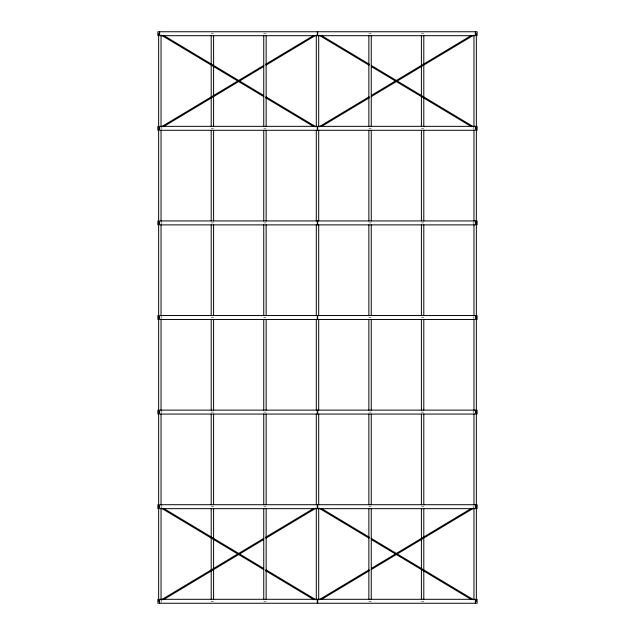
<?xml version="1.0" encoding="UTF-8"?>
<svg xmlns="http://www.w3.org/2000/svg" width="635" height="635" viewBox="0 0 635 635"><rect width="100%" height="100%" fill="white"/><g stroke="black" fill="none" stroke-linecap="round" stroke-linejoin="round"><path stroke-width="0.48" stroke-dasharray="3.17 2.38" d="M211.201 33.718L213.598 33.718M263.747 33.718L266.144 33.718M368.856 33.718L371.253 33.718M421.402 33.718L423.799 33.718M211.201 128.318L213.598 128.318M263.747 128.318L266.144 128.318M368.856 128.318L371.253 128.318M421.402 128.318L423.799 128.318M211.201 222.909L213.598 222.909M263.747 222.909L266.144 222.909M368.856 222.909L371.253 222.909M421.402 222.909L423.799 222.909M211.201 317.5L213.598 317.5M263.747 317.5L266.144 317.5M368.856 317.5L371.253 317.5M421.402 317.5L423.799 317.5M211.201 412.091L213.598 412.091M263.747 412.091L266.144 412.091M368.856 412.091L371.253 412.091M421.402 412.091L423.799 412.091M211.201 506.682L213.598 506.682M263.747 506.682L266.144 506.682M368.856 506.682L371.253 506.682M421.402 506.682L423.799 506.682M211.201 601.281L213.598 601.281M263.747 601.281L266.144 601.281M368.856 601.281L371.253 601.281M421.402 601.281L423.799 601.281M473.186 127.325L473.186 129.302M473.186 221.925L473.186 223.893M473.186 316.516L473.186 318.484M473.186 411.107L473.186 413.075M473.186 505.698L473.186 507.675M161.814 127.325L161.814 129.302M161.814 220.932L161.814 223.893M161.814 315.531L161.814 318.484M161.814 410.123L161.814 413.075M161.814 504.714L161.814 507.675M161.814 599.305L161.814 602.266"/><path stroke-width="0.95" d="M161.258 126.913L263.89 65.334M265.517 64.357L313.833 35.37M163.441 126.706L263.533 66.651M266.001 65.167L316.079 35.123M318.921 126.913L368.998 96.861M371.467 95.377L471.559 35.33M321.167 126.667L369.483 97.679M371.11 96.703L473.742 35.123M161.258 599.877L263.89 538.297M265.517 537.321L313.833 508.333M163.441 599.67L263.533 539.623M266.001 538.139L316.079 508.087M318.921 599.877L368.998 569.833M371.467 568.349L471.559 508.294M321.167 599.63L369.483 570.643M371.11 569.666L473.742 508.087M321.167 35.37L369.483 64.357M371.11 65.334L473.742 126.913M318.921 35.123L368.998 65.167M371.467 66.651L471.559 126.706M163.441 35.33L263.533 95.377M266.001 96.861L316.079 126.913M161.258 35.123L263.89 96.703M265.517 97.679L313.833 126.667M321.167 508.333L369.483 537.321M371.11 538.297L473.742 599.877M318.921 508.087L368.998 538.139M371.467 539.623L471.559 599.67M163.441 508.294L263.533 568.349M266.001 569.833L316.079 599.877M161.258 508.087L263.89 569.666M265.517 570.643L313.833 599.63M477.123 35.695L477.123 31.75L157.877 31.75L157.877 35.695M477.123 126.341L477.123 130.286M477.123 220.932L477.123 224.877M477.123 315.531L477.123 319.469M477.123 410.123L477.123 414.068M477.123 504.714L477.123 508.659M477.123 599.305L477.123 603.25L157.877 603.25L157.877 599.305M476.353 33.718L476.353 601.281M475.631 33.361L475.631 34.084M475.631 600.916L475.631 601.639M475.353 31.75L475.353 35.695L317.698 35.695L317.698 31.75M475.353 603.25L475.353 599.305L317.698 599.305L317.698 603.25M473.956 35.695L473.956 126.341M473.956 130.286L473.956 220.932M473.956 224.877L473.956 315.531M473.956 319.469L473.956 410.123M473.956 414.068L473.956 504.714M473.956 508.659L473.956 599.305M423.799 35.695L423.799 126.341M423.799 130.286L423.799 220.932M423.799 224.877L423.799 315.531M423.799 319.469L423.799 410.123M423.799 414.068L423.799 504.714M423.799 508.659L423.799 599.305M421.402 35.695L421.402 126.341M421.402 130.286L421.402 220.932M421.402 224.877L421.402 315.531M421.402 319.469L421.402 410.123M421.402 414.068L421.402 504.714M421.402 508.659L421.402 599.305M371.253 35.695L371.253 126.341M371.253 130.286L371.253 220.932M371.253 224.877L371.253 315.531M371.253 319.469L371.253 410.123M371.253 414.068L371.253 504.714M371.253 508.659L371.253 599.305M368.856 35.695L368.856 126.341M368.856 130.286L368.856 220.932M368.856 224.877L368.856 315.531M368.856 319.469L368.856 410.123M368.856 414.068L368.856 504.714M368.856 508.659L368.856 599.305M318.699 35.695L318.699 126.341M318.699 130.286L318.699 220.932M318.699 224.877L318.699 315.531M318.699 319.469L318.699 410.123M318.699 414.068L318.699 504.714M318.699 508.659L318.699 599.305M317.302 31.75L317.302 35.695L159.647 35.695L159.647 31.75M317.302 603.25L317.302 599.305L159.647 599.305L159.647 603.25M316.301 35.695L316.301 126.341M316.301 130.286L316.301 220.932M316.301 224.877L316.301 315.531M316.301 319.469L316.301 410.123M316.301 414.068L316.301 504.714M316.301 508.659L316.301 599.305M266.144 35.695L266.144 126.341M266.144 130.286L266.144 220.932M266.144 224.877L266.144 315.531M266.144 319.469L266.144 410.123M266.144 414.068L266.144 504.714M266.144 508.659L266.144 599.305M263.747 35.695L263.747 126.341M263.747 130.286L263.747 220.932M263.747 224.877L263.747 315.531M263.747 319.469L263.747 410.123M263.747 414.068L263.747 504.714M263.747 508.659L263.747 599.305M213.598 35.695L213.598 126.341M213.598 130.286L213.598 220.932M213.598 224.877L213.598 315.531M213.598 319.469L213.598 410.123M213.598 414.068L213.598 504.714M213.598 508.659L213.598 599.305M211.201 35.695L211.201 126.341M211.201 130.286L211.201 220.932M211.201 224.877L211.201 315.531M211.201 319.469L211.201 410.123M211.201 414.068L211.201 504.714M211.201 508.659L211.201 599.305M161.044 35.695L161.044 126.341M161.044 130.286L161.044 220.932M161.044 224.877L161.044 315.531M161.044 319.469L161.044 410.123M161.044 414.068L161.044 504.714M161.044 508.659L161.044 599.305M159.369 33.361L159.369 34.084M159.369 600.916L159.369 601.639M158.647 33.718L158.647 601.281M157.877 126.341L157.877 130.286M157.877 220.932L157.877 224.877M157.877 315.531L157.877 319.469M157.877 410.123L157.877 414.068M157.877 504.714L157.877 508.659M317.302 126.341L159.647 126.341L159.647 130.286L317.302 130.286L317.302 126.341M475.353 126.341L317.698 126.341L317.698 130.286L475.353 130.286L475.353 126.341M317.302 220.932L159.647 220.932L159.647 224.877L317.302 224.877L317.302 220.932M475.353 220.932L317.698 220.932L317.698 224.877L475.353 224.877L475.353 220.932M317.302 315.531L159.647 315.531L159.647 319.469L317.302 319.469L317.302 315.531M475.353 315.531L317.698 315.531L317.698 319.469L475.353 319.469L475.353 315.531M317.302 410.123L159.647 410.123L159.647 414.068L317.302 414.068L317.302 410.123M475.353 410.123L317.698 410.123L317.698 414.068L475.353 414.068L475.353 410.123M317.302 504.714L159.647 504.714L159.647 508.659L317.302 508.659L317.302 504.714M475.353 504.714L317.698 504.714L317.698 508.659L475.353 508.659L475.353 504.714"/></g></svg>
